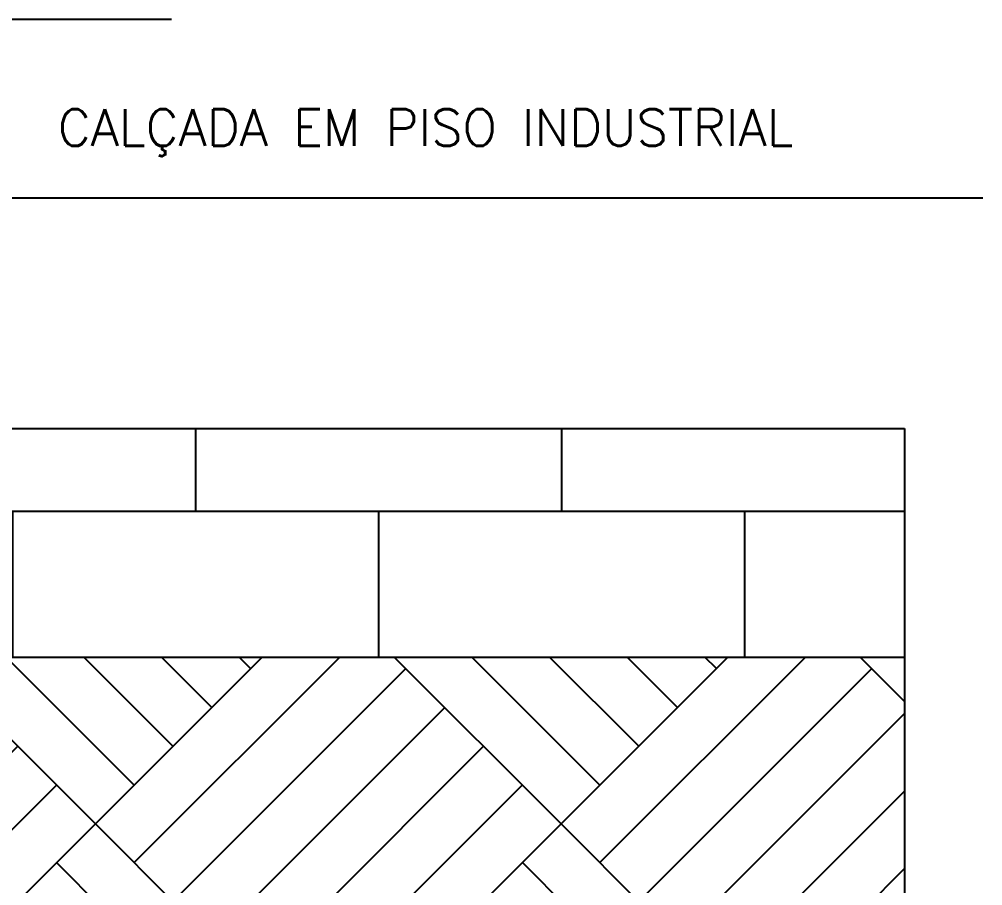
# Model space of a CAD drawing. Extents: x -599692 to 469028, y -9431878 to 9424999.
# Drawn here: x 2251.2435 to 2251.4541, y -418.8606 to -418.6711 of the extents above; entities that cross this region are included whole.
import ezdxf

# ---------------------------------------------------------------- set-up
doc = ezdxf.new("R2010")
doc.units = 0
doc.header["$LTSCALE"] = 0.5
doc.header["$MEASUREMENT"] = 0
for name, color, linetype in [('HACHURA', 253, 'CONTINUOUS'), ('P1', 1, 'CONTINUOUS'), ('P2', 2, 'CONTINUOUS'), ('TEXTO', 3, 'CONTINUOUS')]:
    doc.layers.add(name, color=color, linetype=linetype)
doc.styles.add('ROMANS', font='romans')

msp = doc.modelspace()

# ---------------------------------------------------------------- hatches: boundary and pattern name
at = {"layer": 'HACHURA'}
h = msp.add_hatch(dxfattribs=at)
h.set_pattern_fill('AR-B816', color=256, scale=0.005, style=0)
h.set_pattern_definition([(0, (1371.242005, -252.57865), (0, 0.04), []), (90, (1371.242005, -252.57865), (-0.04, 0.04), [0.04, -0.04])])
h.paths.add_polyline_path([(2251.15976, -418.76056), (2251.15976, -418.81056), (2251.43697, -418.81056), (2251.43697, -418.76056)])
h = msp.add_hatch(dxfattribs=at)
h.set_pattern_fill('AR-PARQ1', color=256, scale=0.006, angle=45, style=0)
h.set_pattern_definition([(135, (878.57908, -69.185615), (-0.1018233765, 7e-18), [0.072, -0.072]), (135, (878.587566, -69.17713), (-0.1018233765, 7e-18), [0.072, -0.072]), (135, (878.59605, -69.168645), (-0.1018233765, 7e-18), [0.072, -0.072]), (135, (878.604536, -69.16016), (-0.1018233765, 7e-18), [0.072, -0.072]), (135, (878.61302, -69.151674), (-0.1018233765, 7e-18), [0.072, -0.072]), (135, (878.62151, -69.14319), (-0.1018233765, 7e-18), [0.072, -0.072]), (135, (878.62999, -69.134704), (-0.1018233765, 7e-18), [0.072, -0.072]), (45, (878.52817, -69.134704), (0.1018233765, -7e-18), [0.072, -0.072]), (45, (878.51968, -69.12622), (0.1018233765, -7e-18), [0.072, -0.072]), (45, (878.5112, -69.11773), (0.1018233765, -7e-18), [0.072, -0.072]), (45, (878.50271, -69.10925), (0.1018233765, -7e-18), [0.072, -0.072]), (45, (878.49423, -69.10076), (0.1018233765, -7e-18), [0.072, -0.072]), (45, (878.48574, -69.09228), (0.1018233765, -7e-18), [0.072, -0.072]), (45, (878.47726, -69.08379), (0.1018233765, -7e-18), [0.072, -0.072])])
h.paths.add_polyline_path([(2251.15976, -418.96056), (2250.85976, -418.96056), (2250.85976, -419.06056), (2251.43697, -419.06056), (2251.43697, -418.81056), (2251.15976, -418.81056)])
h.paths.add_polyline_path([(2251.23047, -418.95383), (2251.37199, -418.95383), (2251.37199, -418.94183), (2251.23047, -418.94183)], flags=24)

# ---------------------------------------------------------------- linework, layer by layer
at = {"layer": 'P1'}
for p, q in [((2251.01909, -418.67108), (2251.27674, -418.67108)), ((2251.21532, -418.71014), (2251.45407, -418.71014))]:
    msp.add_line(p, q, dxfattribs=at)
at = {"layer": 'P2', "linetype": 'Continuous'}
for p, q in [((2251.15976, -418.76056), (2251.43697, -418.76056)), ((2251.15976, -418.81056), (2251.43697, -418.81056))]:
    msp.add_line(p, q, dxfattribs=at)
at = {"layer": 'TEXTO', "color": 8}
msp.add_line((2251.43697, -418.76056), (2251.43697, -419.06056), dxfattribs=at)

# ---------------------------------------------------------------- texts
at = {"layer": 'TEXTO', "insert": (2251.25188, -418.69591), "char_height": 0.008, "attachment_point": 4, "style": 'ROMANS'}
msp.add_mtext('CALÇADA EM PISO INDUSTRIAL', dxfattribs=at)

doc.saveas('drawing.dxf')
